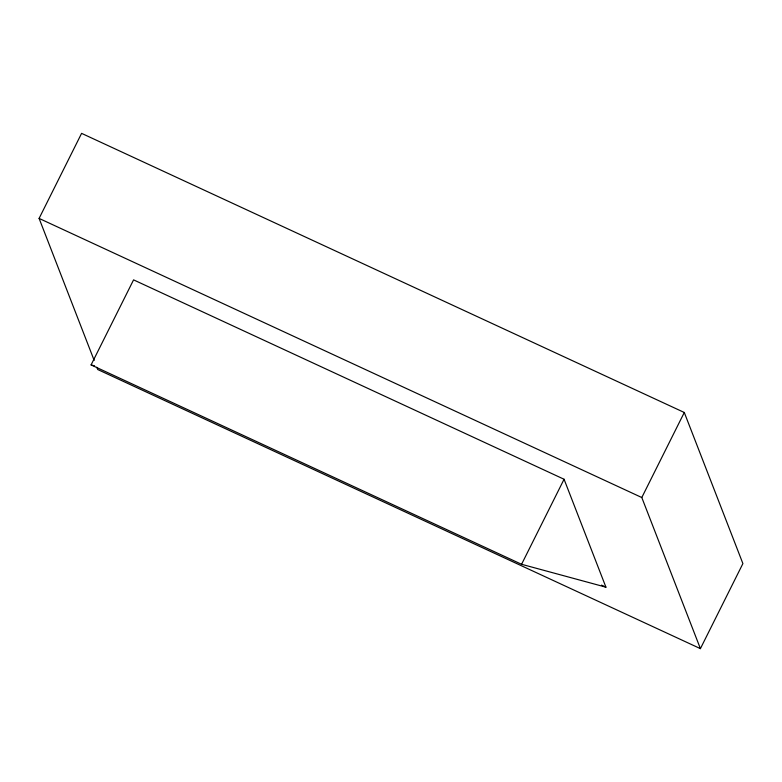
<?xml version="1.0" encoding="UTF-8"?>
<svg xmlns="http://www.w3.org/2000/svg" width="782" height="782" viewBox="0 0 782 782"><rect width="100%" height="100%" fill="white"/><g stroke="black" fill="none" stroke-linecap="round" stroke-linejoin="round"><path stroke-width="1.17" d="M94.182 360.424L39.1 218.413L81.592 133.36L684.289 412.485L742.9 563.587L700.408 648.64L97.711 369.515L96.831 367.247M91.083 364.92L133.575 279.868L564.066 479.249L605.933 587.174L521.574 564.291L91.083 364.92L94.593 365.868M521.574 564.291L564.066 479.249M700.408 648.64L641.797 497.528L684.289 412.485M39.1 218.413L641.797 497.528M601.505 585.122L605.933 587.174"/></g></svg>
